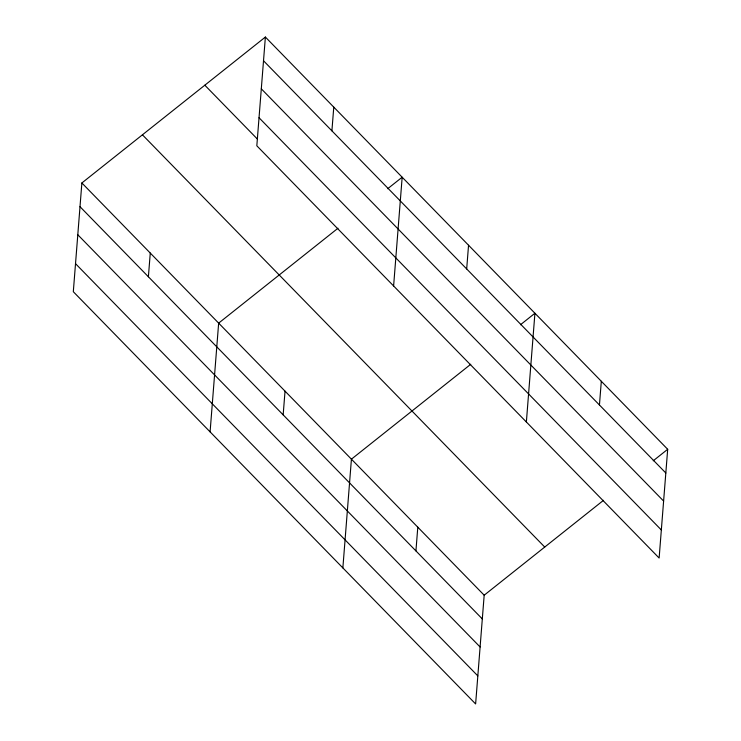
<?xml version="1.0" encoding="UTF-8"?>
<svg xmlns="http://www.w3.org/2000/svg" width="741" height="741" viewBox="0 0 741 741"><rect width="100%" height="100%" fill="white"/><g stroke="black" fill="none" stroke-linecap="round" stroke-linejoin="round"><path stroke-width="1.11" d="M265.38 37.05L256.821 145.792L659.129 558.029L667.687 449.287L265.38 37.05L81.871 182.971L73.313 291.713L475.62 703.95L484.179 595.208L603.517 500.314M148.395 276.773L150.266 253.052M210.092 431.873L218.651 323.132L337.989 228.237M283.164 414.867L285.035 391.146M331.903 130.851L333.774 107.13M342.861 567.912L351.419 459.17L470.748 364.276M393.61 285.952L402.168 177.21L387.7 188.714M415.933 550.906L417.794 527.184M466.682 268.955L468.544 245.234M526.369 421.99L534.928 313.248L520.469 324.753M599.441 404.994L601.312 381.272M653.229 460.791L667.687 449.287M263.518 60.771L665.826 473.008M261.304 88.827L663.612 501.064M259.035 117.736L661.342 529.972M204.822 85.206L257.127 138.789M142.429 134.816L544.737 547.053M81.871 182.971L484.179 595.208M80 206.693L482.308 618.93M77.796 234.749L480.103 646.986M75.517 263.657L477.825 675.894"/></g></svg>
